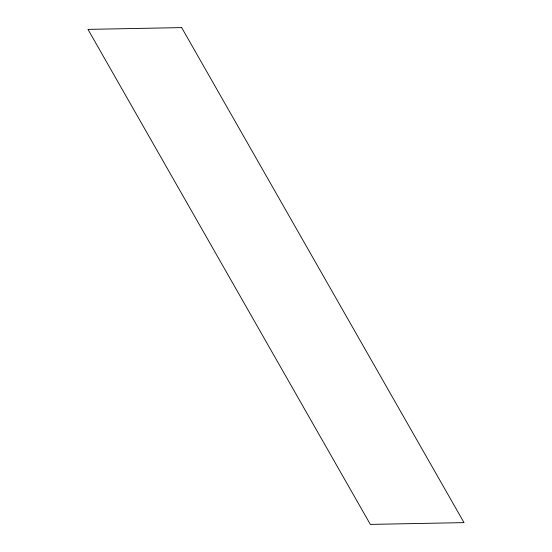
<?xml version="1.0" encoding="UTF-8"?>
<svg xmlns="http://www.w3.org/2000/svg" width="552" height="552" viewBox="0 0 552 552"><rect width="100%" height="100%" fill="white"/><g stroke="black" fill="none" stroke-linecap="round" stroke-linejoin="round"><path stroke-width="0.83" d="M181.656 27.6L87.989 29.38L370.344 524.4L464.011 522.62L181.656 27.6"/></g></svg>
